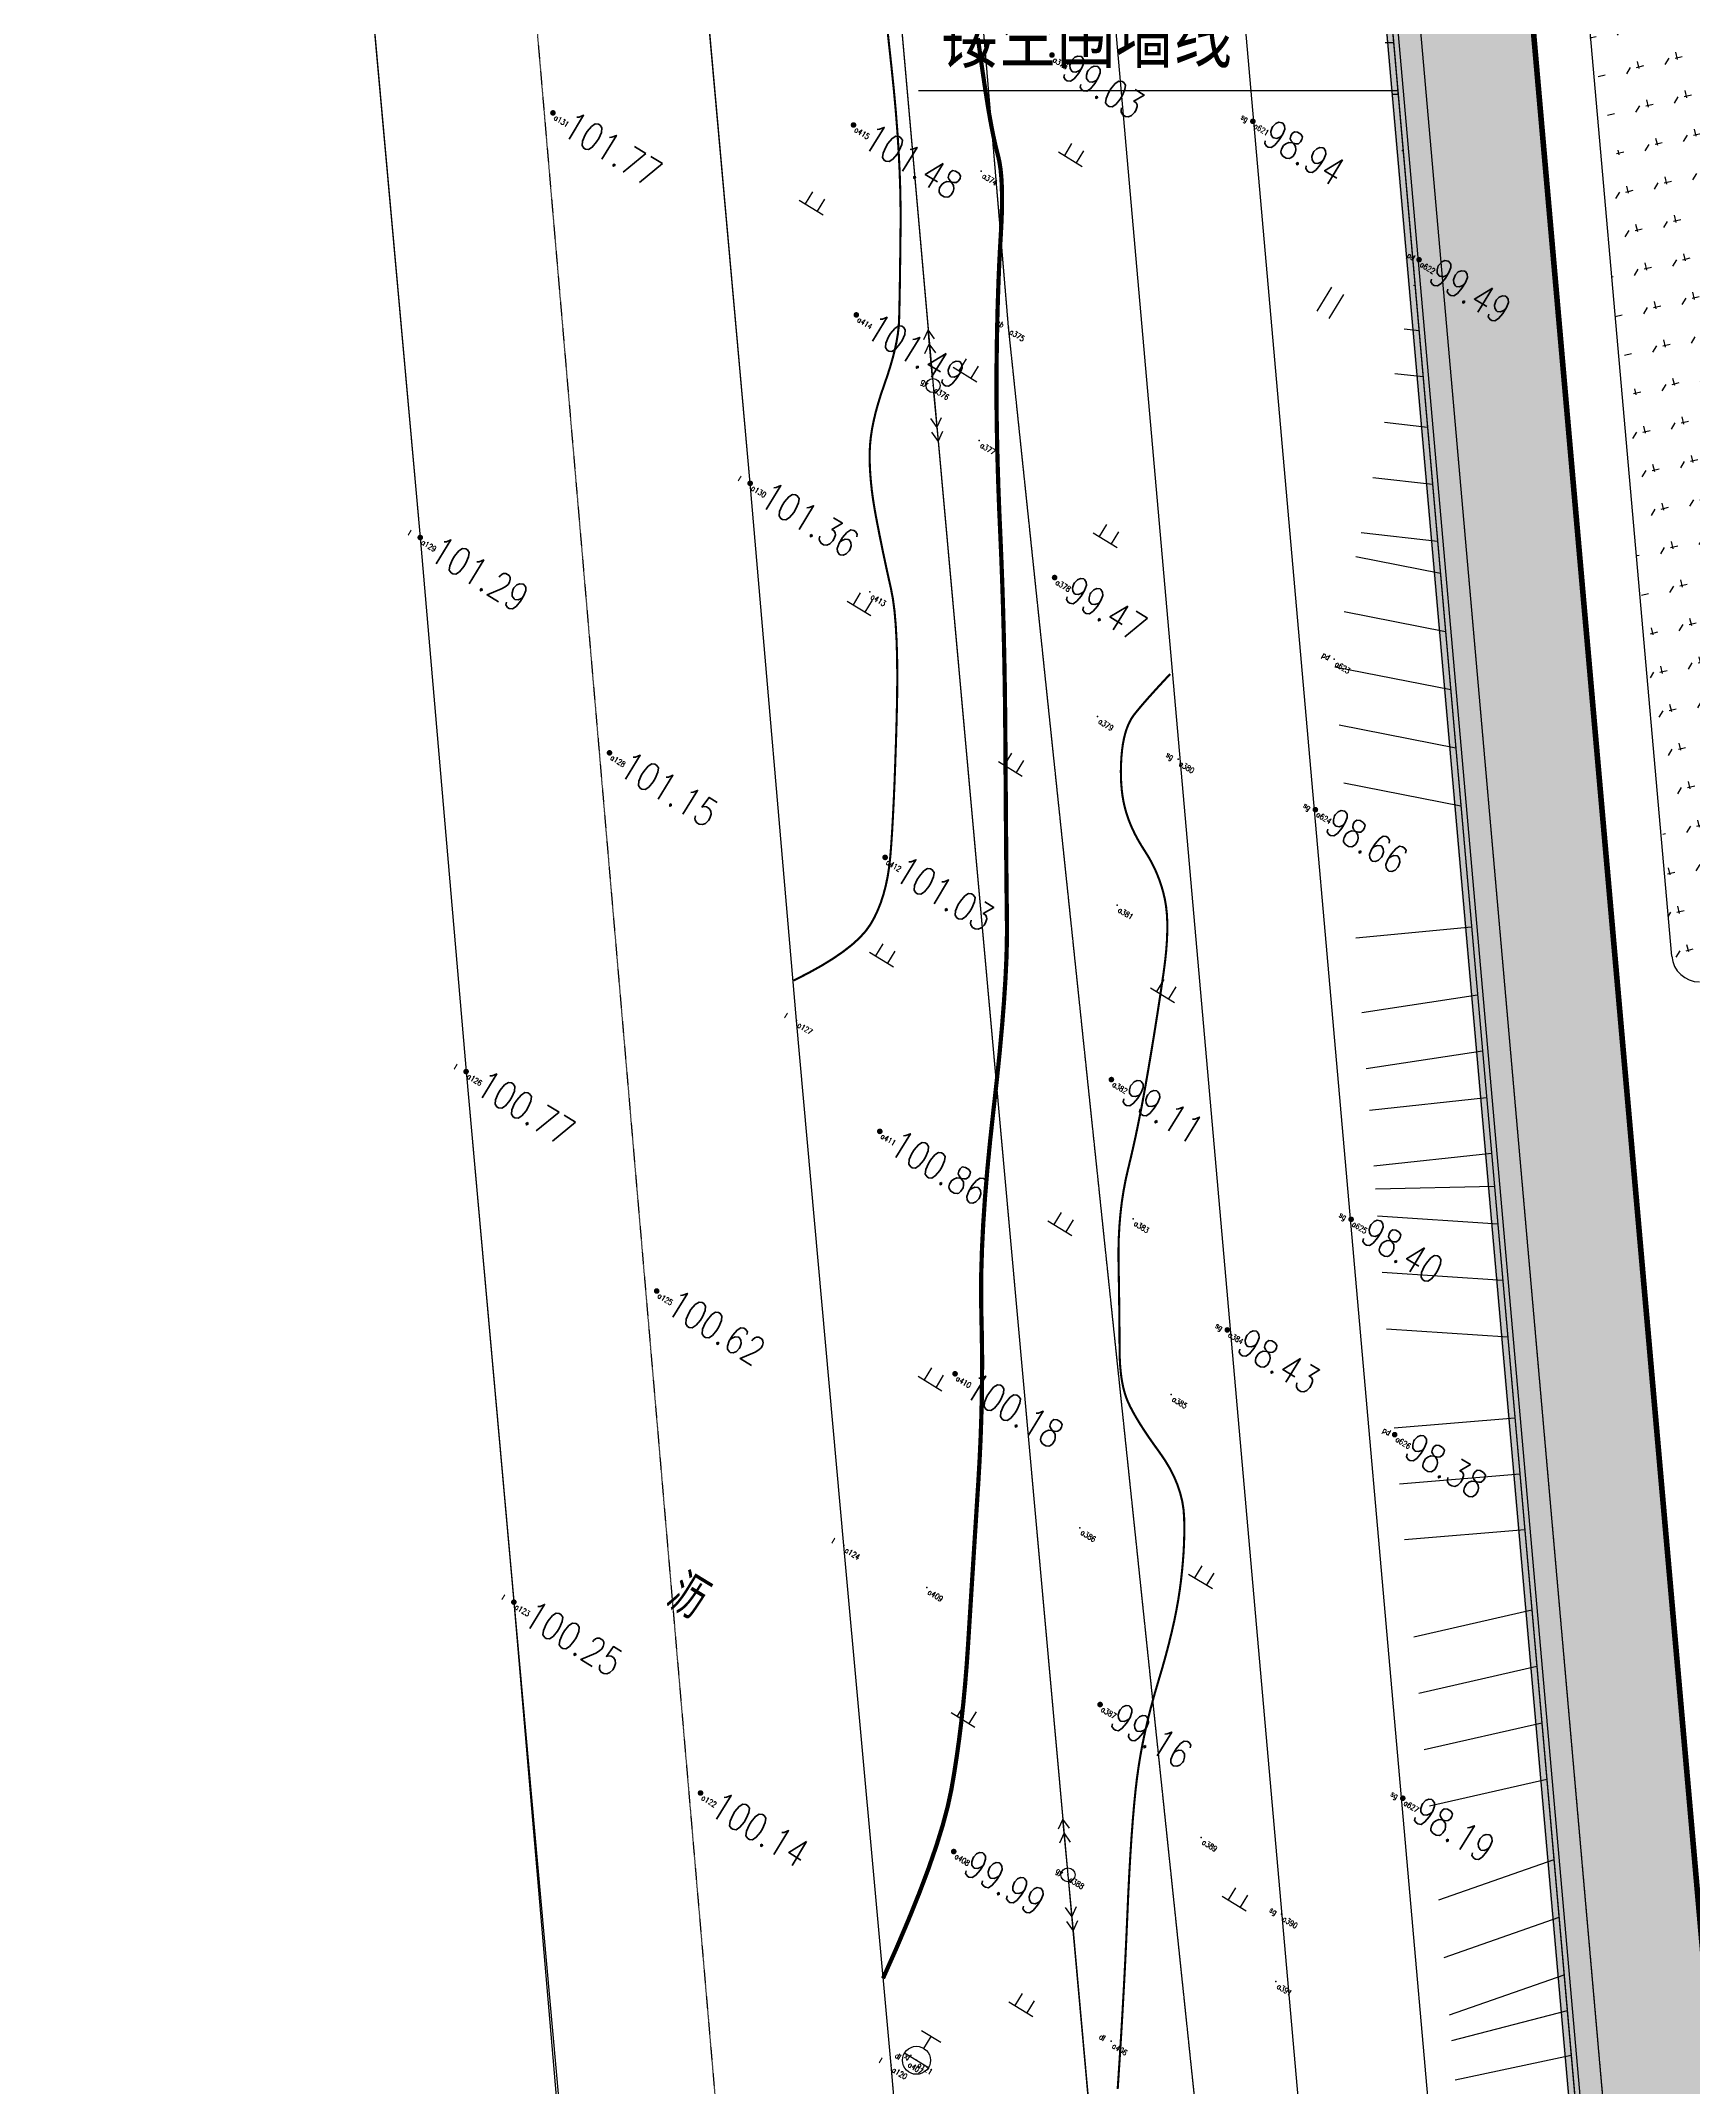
# Model space of a CAD drawing. Header units: metres. Extents: x -330863 to 383137, y -246038 to 314990.
# Drawn here: x -152681 to -93776, y -100416 to -27439 of the extents above; entities that cross this region are included whole.
import ezdxf
from ezdxf.enums import TextEntityAlignment as Align

# ---------------------------------------------------------------- set-up
doc = ezdxf.new("R2010")
doc.units = ezdxf.units.M
for name, pattern in [('CENTER', [5.08, 3.175, -0.635, 0.635, -0.635]), ('DASH', [0.35, 0.25, -0.1]), ('HIDDEN', [0.375, 0.25, -0.125]), ('X1', [5, 4, -1]), ('X2', [10, 8, -2])]:
    doc.linetypes.add(name, pattern=pattern)
for name, color, linetype in [('-GRASS', 114, 'Continuous'), ('-总图道路', 7, 'Continuous'), ('A-fence', 6, 'Continuous'), ('A-landscape', 41, 'Continuous'), ('MAP', 251, 'Continuous'), ('S市政接口', 7, 'Continuous'), ('农转用2000坐标', 6, 'Continuous')]:
    doc.layers.add(name, color=color, linetype=linetype)
doc.layers.add('X消防车道', color=6, linetype='HIDDEN', lineweight=18)
doc.styles.add('hz', font='simplex', dxfattribs={"width": 0.7, "bigfont": 'hztxt'})
doc.styles.add('等线体', font='simplex.shx', dxfattribs={"width": 0.6, "bigfont": 'hztxt.shx'})
doc.linetypes.add('FENCELINE2', pattern='A,0.25,-0.1,[132,ltypeshp.shx,S=0.1,R=0,X=-0.1,Y=0],-0.1,1', length=1.45)
pattern_1 = [(58.51216202, (-1970228605.7, -2547630934.4), (-329.70504027, 1372.03724668), [264.58066, -1731.01015]), (13.51216202, (-1970228605.7, -2547630934.4), (-329.705265, 1372.03818184), [264.58066, -1146.51615]), (103.51216202, (-1970228605.7, -2547630934.4), (-1372.03818184, -329.705265), [264.58066, -1146.51615])]

# ---------------------------------------------------------------- blocks, each defined once
blk = doc.blocks.new('gc013a')
at = {"linetype": 'Continuous'}
blk.add_line((0.5, 0), (4, 0), dxfattribs=at)
at = {"linetype": 'Continuous', "flags": 128}
for points in [[(2.31, -0.4), (3, 0), (2.31, 0.4)], [(3.31, -0.4), (4, 0), (3.31, 0.4)]]:
    blk.add_lwpolyline(points, dxfattribs=at)
blk = doc.blocks.new('gc170')
at = {"linetype": 'Continuous'}
blk.add_circle((0, 0), 0.5, dxfattribs=at)
blk = doc.blocks.new('gc133')
for p, q in [((-0.8, 2), (0.8, 2)), ((0, 1), (0, 2)), ((-1, 0), (1, 0))]:
    blk.add_line(p, q)
blk.add_circle((0, 0), 1)
blk = doc.blocks.new('gc119')
for p, q in [((-1, 0), (1, 0)), ((-0.5, 1), (-0.5, 0)), ((0.5, 1), (0.5, 0))]:
    blk.add_line(p, q)
blk = doc.blocks.new('GC200')
at = {"linetype": 'Continuous', "const_width": 0.2, "flags": 128}
blk.add_lwpolyline([(-0.1, 0, 1), (0.1, 0, 1)], format="xyb", close=True, dxfattribs=at)
blk = doc.blocks.new('gc121')
for p, q in [((-0.5, -1), (-0.5, 1)), ((0.5, -1), (0.5, 1))]:
    blk.add_line(p, q)

msp = doc.modelspace()

# ---------------------------------------------------------------- hatches: boundary and pattern name
at = {"layer": '-GRASS'}
h = msp.add_hatch(dxfattribs=at)
h.set_pattern_fill('GRASS', color=256, scale=500, angle=-31.48784)
h.set_pattern_definition(pattern_1)
h.paths.add_polyline_path([(-110827, 56236), (-111850, 56464), (-93881, -147449), (-92857, -147676)])
h = msp.add_hatch(dxfattribs=at)
h.set_pattern_fill('GRASS', color=256, scale=500, angle=-31.48784)
h.set_pattern_definition(pattern_1)
h.paths.add_polyline_path([(-88500, -9749), (-97881, -9749, 0.440198), (-98877, -10837), (-94537, -60087, 0.388693), (-93541, -60999), (-88500, -60999)])
at = {"layer": 'A-landscape', "linetype": 'Continuous'}
h = msp.add_hatch(dxfattribs=at)
h.set_pattern_fill('毛石砌体', color=256, scale=300, angle=-31.48776, style=0)
h.set_pattern_definition([(328.51223736, (-1970227838.2, -2547631404.5), (6187.806834, 1486.9588376), [1350, -3150]), (328.51223736, (-1970225300.8, -2547632431), (6187.806834, 1486.9588376), [1125, -3375]), (328.51223736, (-1970225375, -2547632121.6), (6187.806834, 1486.9588376), [900, -3600]), (328.51223736, (-1970225938.7, -2547630457), (6187.806834, 1486.9588376), [675, -675, 900, -2250]), (328.51223736, (-1970225821, -2547630265.2), (6187.806834, 1486.9588376), [900, -225, 1125, -2250]), (328.51223736, (-1970227078, -2547628440), (6187.806834, 1486.9588376), [1125, -3375]), (328.51223736, (-1970223315, -2547630481), (6187.806834, 1486.9588376), [1125, -3375]), (58.51223736, (-1970228135.6, -2547630167), (-1486.9588376, 6187.806834), [675, -3825]), (58.51223736, (-1970225797, -2547627641.4), (-1486.9588376, 6187.806834), [450, -4050]), (58.51223736, (-1970227838.2, -2547631404.5), (-1486.9588376, 6187.806834), [675, -3825]), (58.51223736, (-1970225339, -2547628186), (-1486.9588376, 6187.806834), [225, -4275]), (58.51223736, (-1970226087.4, -2547629838.3), (-1486.9588376, 6187.806834), [675, -3825]), (58.51223736, (-1970226526.3, -2547631416.5), (-1486.9588376, 6187.806834), [1125, -3375]), (58.51223736, (-1970224497.3, -2547628965.3), (-1486.9588376, 6187.806834), [675, -3825]), (58.51223736, (-1970225053.7, -2547630735.3), (-1486.9588376, 6187.806834), [900, -3600]), (58.51223736, (-1970224862, -2547630853), (-1486.9588376, 6187.806834), [900, -3600]), (58.51223736, (-1970225536, -2547632814.7), (-1486.9588376, 6187.806834), [450, -4050]), (58.51223736, (-1970224607.6, -2547632591.7), (-1486.9588376, 6187.806834), [1125, -3375]), (13.51223736, (-1970227987, -2547630785.7), (2350.4239943, 3837.3828294), [1909.188, -4454.7729]), (13.51223736, (-1970227485.7, -2547630829), (2350.4239943, 3837.3828294), [954.594, -5409.3669]), (13.51223736, (-1970224466, -2547629776), (2350.4239943, 3837.3828294), [1272.79215, -5091.1686]), (13.51223736, (-1970224348.6, -2547629584), (2350.4239943, 3837.3828294), [954.594, -5409.3669]), (103.51223736, (-1970225926.7, -2547629145.2), (-3837.3828294, 2350.4239943), [318.1995, -6045.7614]), (103.51223736, (-1970227987, -2547630785.7), (-3837.3828294, 2350.4239943), [636.3945, -5727.5664]), (103.51223736, (-1970226130.6, -2547630339.6), (-3837.3828294, 2350.4239943), [636.3945, -5727.5664]), (103.51223736, (-1970224583.6, -2547629968), (-3837.3828294, 2350.4239943), [636.3945, -5727.5664]), (103.51223736, (-1970222962.3, -2547629905.5), (-3837.3828294, 2350.4239943), [954.594, -5409.3669]), (103.51223736, (-1970223080, -2547630097.4), (-3837.3828294, 2350.4239943), [636.3945, -5727.5664]), (103.51223736, (-1970223036.7, -2547629596), (-3837.3828294, 2350.4239943), [636.3945, -5727.5664]), (103.51223736, (-1970226303.3, -2547632344.6), (-3837.3828294, 2350.4239943), [954.594, -5409.3669]), (355.07728856, (-1970223741.8, -2547630747.3), (3837.3828182, -2350.4239853), [503.1, -9559.2057]), (355.07728856, (-1970225288.8, -2547631119), (3837.3828182, -2350.4239853), [503.1, -9559.2057]), (355.07728856, (-1970225926.7, -2547629145.2), (3837.3828182, -2350.4239853), [1006.2, -9056.1057]), (355.07728856, (-1970225147.2, -2547628303.4), (3837.3828182, -2350.4239853), [1006.2, -9056.1057]), (355.07728856, (-1970225734.8, -2547629262.7), (3837.3828182, -2350.4239853), [1006.2, -9056.1057]), (355.07728856, (-1970222962.3, -2547629905.5), (3837.3828182, -2350.4239853), [1006.2, -9056.1057]), (355.07728856, (-1970227783, -2547629591.3), (3837.3828182, -2350.4239853), [1509.345, -8552.9607]), (355.07728856, (-1970227665.5, -2547629399.4), (3837.3828182, -2350.4239853), [1509.345, -8552.9607]), (355.07728856, (-1970226725.4, -2547627864.5), (3837.3828182, -2350.4239853), [1509.345, -8552.9607]), (31.94718618, (-1970224924.2, -2547629231.6), (2351.3384158, 3837.9530549), [503.1, -9559.2]), (31.94718618, (-1970223314.9, -2547630481.1), (2351.3384158, 3837.9530549), [503.1, -6036.6, 1006.2, -2515.5]), (31.94718618, (-1970223933.7, -2547630629.8), (2350.4239823, 3837.3828247), [1006.2, -9056.1057]), (31.94718618, (-1970226001, -2547628835.8), (2350.4239823, 3837.3828247), [1006.2, -9056.1057]), (31.94718618, (-1970226193, -2547628718.3), (2350.4239823, 3837.3828247), [1006.2, -9056.1057]), (31.94718618, (-1970224614.8, -2547629157.2), (2350.4239823, 3837.3828247), [1509.345, -8552.9607]), (85.07728856, (-1970226161.8, -2547629529), (2350.4239853, 3837.3828182), [503.1, -9559.2057]), (85.07728856, (-1970223902.5, -2547631440.5), (2350.4239853, 3837.3828182), [503.1, -9559.2057]), (85.07728856, (-1970225375.1, -2547632121.6), (2350.4239853, 3837.3828182), [1006.2, -9056.1057]), (85.07728856, (-1970225449.4, -2547631812.2), (2350.4239853, 3837.3828182), [1006.2, -9056.1057]), (85.07728856, (-1970223420.4, -2547629361), (2350.4239853, 3837.3828182), [1006.2, -9056.1057]), (85.07728856, (-1970227665.5, -2547629399.4), (2350.4239853, 3837.3828182), [1006.2, -9056.1057]), (85.07728856, (-1970226687, -2547632109.6), (2350.4239853, 3837.3828182), [1509.345, -8552.9607]), (121.94718618, (-1970223933.7, -2547630629.8), (-3837.3828247, 2350.4239823), [1006.2, -9056.1057]), (121.94718618, (-1970223859.3, -2547630939.2), (-3837.3828247, 2350.4239823), [1006.2, -9056.1057]), (121.94718618, (-1970227912.6, -2547631095), (-3837.3828247, 2350.4239823), [503.1, -9559.2057]), (121.94718618, (-1970225821.2, -2547630265.2), (-3837.3828247, 2350.4239823), [503.1, -9559.2057]), (121.94718618, (-1970224348.6, -2547629584.1), (-3837.3828247, 2350.4239823), [503.1, -9559.2057])])
h.paths.add_polyline_path([(-107362, 7805), (-107754, 7704), (-93150, -158029), (-92783, -157629)])
at = {"layer": 'X消防车道'}
h = msp.add_hatch(dxfattribs=at)
h.set_pattern_fill('DOTS', color=8, scale=1000, angle=-31.48784)
h.set_pattern_definition([(328.51216202, (-1970228605.7, -2547630934.4), (1506.0502845, 939.1527315), [0, -1587.5])])
h.paths.add_polyline_path([(-93210, -143670, 0.388696), (-80261, -155529), (-29868, -155529, 0.072993), (-27282, -155149), (-24813, -154408, -0.072993), (-22226, -154029), (83400, -154029, -0.414215), (92400, -163029), (92400, -173022), (96400, -173176), (96400, -163029, 0.41422), (83400, -150029), (-22813, -150029, 0.072993), (-25400, -150408), (-27869, -151149, -0.072993), (-30455, -151529), (-80261, -151529, -0.388698), (-89226, -143319), (-114667, 145381, -0.440198), (-105702, 155171), (86000, 155171, -0.414211), (95000, 146171, -0.141448), (97000, 153099, 0.25767), (86000, 159171), (-105702, 159171, 0.440196), (-118651, 145030)])

# ---------------------------------------------------------------- linework, layer by layer
at = {"layer": '-总图道路', "linetype": 'CENTER', "ltscale": 0.0001}
msp.add_line((-152681, 178375, 10100), (-120771, -192240, 10100), dxfattribs=at)
at = {"layer": '-总图道路'}
for p, q in [((-92049, -156849, 10100), (-118710, 145698, 10100)), ((-94537, -60087, 10100), (-98877, -10837, 10100))]:
    msp.add_line(p, q, dxfattribs=at)
at = {"layer": '-总图道路', "linetype": 'Continuous'}
for p, q in [((-127394, -43217, 10100), (-129511, -19555, 10100)), ((-141260, -21877, 10100), (-139157, -45149, 10100)), ((-125741, -62370, 10100), (-127394, -43217, 10100)), ((-139157, -45149, 10100), (-137522, -64197, 10100)), ((-124053, -81099, 10100), (-125741, -62370, 10100)), ((-137522, -64197, 10100), (-125924, -193023, 10100)), ((-122370, -99633, 10100), (-124053, -81099, 10100)), ((-120782, -118112, 10100), (-122370, -99633, 10100))]:
    msp.add_line(p, q, dxfattribs=at)
at = {"layer": '-总图道路'}
for points, elevation in [([(-129814, 148371), (-102154, -165637)], 10100), ([(-125222, 148767), (-97502, -165927)], 112109)]:
    msp.add_lwpolyline(points, dxfattribs=dict(at, elevation=elevation))
msp.add_arc((-93541, -59999, 10100), 1000, 185.03605, 270, dxfattribs=at)
at = {"layer": 'A-fence', "linetype": 'FENCELINE2', "ltscale": 0.0025}
msp.add_line((-119976, 148671, 10100), (-92966, -157829, 10100), dxfattribs=at)
at = {"layer": 'A-landscape', "linetype": 'Continuous', "elevation": 10100}
for points in [[(-93150, -158029), (-120177, 148671)], [(-92783, -157629), (-119775, 148671)]]:
    msp.add_lwpolyline(points, dxfattribs=at)
at = {"layer": 'MAP', "linetype": 'Continuous', "flags": 128}
for points, elevation in [([(-144670, 223432), (-141455, 189104), (-136328, 130518), (-131068, 73267), (-125848, 16624), (-120874, -39732), (-116062, -92847), (-111078, -148261)], 10100), ([(-102083, -165585), (-102602, -165426), (-104230, -164584), (-107661, -162467), (-110867, -160039), (-114187, -156436), (-116684, -152977), (-117893, -150157), (-118215, -149403), (-119056, -138107), (-119529, -132442), (-120782, -118112), (-122370, -99633), (-124053, -81099), (-125741, -62370), (-127394, -43217), (-129511, -19555)], 109967), ([(-141260, -21877), (-139157, -45149), (-137522, -64197), (-135819, -83119), (-134199, -102002), (-132590, -119635), (-130994, -138267), (-130012, -148817), (-130129, -150136), (-130656, -152154), (-132016, -154916), (-133844, -157767), (-136430, -160086), (-139457, -162043), (-143501, -163849), (-145319, -163963)], 114893)]:
    msp.add_lwpolyline(points, dxfattribs=dict(at, elevation=elevation))
at = {"layer": 'MAP', "linetype": 'Continuous', "elevation": 10100, "flags": 128}
msp.add_lwpolyline([(90000, 198989), (-123978, 194084), (-92776, -159993), (90000, -167056)], close=True, dxfattribs=at)
at = {"layer": 'MAP', "linetype": 'X1', "elevation": 10100, "flags": 128}
msp.add_lwpolyline([(-106124, -152388), (-118182, -37646), (-130410, 108087), (-131733, 122020), (-135484, 151514)], dxfattribs=at)
at = {"layer": 'MAP', "linetype": 'Continuous', "elevation": 10100}
for points in [[(-125672, 14632), (-121049, -37740)], [(-104451, -27502), (-104757, -27505)], [(-104288, -29353), (-104468, -29351)], [(-104112, -31354), (-104154, -31353)], [(-103687, -36170), (-103741, -36164)], [(-103546, -37777), (-104072, -37723)], [(-103402, -39414), (-104410, -39312)], [(-103242, -41226), (-104780, -41052)], [(-120693, -41724), (-116242, -90855)], [(-103063, -43259), (-105197, -43018)], [(-102883, -45292), (-105615, -44983)], [(-102783, -46435), (-105797, -45842)], [(-102600, -48510), (-106213, -47798)], [(-102417, -50584), (-106552, -49770)], [(-102234, -52658), (-106390, -51840)], [(-102052, -54733), (-106229, -53910)], [(-101671, -59046), (-105797, -59434)], [(-101457, -61475), (-105589, -62101)], [(-101282, -63471), (-105433, -64100)], [(-101135, -65128), (-105317, -65581)], [(-100960, -67121), (-105161, -67576)], [(-100856, -68302), (-105098, -68389)], [(-100738, -69635), (-105022, -69351)], [(-100561, -71651), (-104865, -71366)], [(-100383, -73667), (-104708, -73381)], [(-100128, -76561), (-104432, -76915)], [(-99952, -78554), (-104248, -78907)], [(-99777, -80546), (-104062, -80898)], [(-99525, -83410), (-103736, -84372)], [(-99347, -85421), (-103548, -86381)], [(-99170, -87432), (-103360, -88389)], [(-98993, -89443), (-103171, -90398)], [(-98740, -92310), (-102857, -93753)], [(-115882, -94839), (-111257, -146269)], [(-98559, -94366), (-102664, -95804)], [(-98378, -96422), (-102472, -97856)], [(-98265, -97697), (-102387, -98762)], [(-98125, -99292), (-102256, -100165)]]:
    msp.add_lwpolyline(points, dxfattribs=at)
at = {"layer": 'MAP', "linetype": 'Continuous', "flags": 128}
for points, const_width in [([(-125843, -60950), (-125328, -60687), (-124862, -60429), (-124446, -60173), (-124079, -59921), (-123761, -59673), (-123493, -59428), (-123274, -59186), (-123104, -58948), (-122966, -58703), (-122843, -58441), (-122733, -58163), (-122638, -57867), (-122556, -57555), (-122489, -57227), (-122436, -56881), (-122396, -56519), (-122365, -56118), (-122334, -55659), (-122305, -55141), (-122276, -54563), (-122248, -53927), (-122222, -53231), (-122196, -52477), (-122172, -51663), (-122154, -50852), (-122148, -50106), (-122155, -49424), (-122174, -48807), (-122205, -48254), (-122248, -47765), (-122304, -47342), (-122372, -46982), (-122445, -46656), (-122517, -46330), (-122586, -46006), (-122655, -45682), (-122721, -45359), (-122786, -45038), (-122849, -44717), (-122910, -44397), (-122966, -44082), (-123015, -43775), (-123055, -43477), (-123086, -43186), (-123110, -42904), (-123126, -42631), (-123133, -42365), (-123133, -42108), (-123120, -41849), (-123093, -41579), (-123051, -41296), (-122993, -41001), (-122921, -40694), (-122833, -40375), (-122731, -40044), (-122613, -39701), (-122496, -39360), (-122393, -39036), (-122305, -38727), (-122231, -38434), (-122173, -38157), (-122129, -37897), (-122100, -37652), (-122085, -37423), (-122078, -37178), (-122071, -36881), (-122064, -36535), (-122057, -36138), (-122051, -35690), (-122044, -35192), (-122038, -34644), (-122031, -34045), (-122031, -33410), (-122042, -32754), (-122065, -32077), (-122100, -31378), (-122146, -30659), (-122204, -29917), (-122274, -29155), (-122355, -28371), (-122441, -27581), (-122526, -26798)], 75), ([(-122657, -96538), (-122176, -95456), (-121745, -94441), (-121364, -93496), (-121034, -92618), (-120754, -91808), (-120525, -91067), (-120346, -90394), (-120217, -89789), (-120118, -89209), (-120026, -88612), (-119941, -87997), (-119863, -87365), (-119793, -86716), (-119730, -86049), (-119674, -85365), (-119626, -84663), (-119581, -83950), (-119536, -83231), (-119491, -82508), (-119445, -81778), (-119399, -81044), (-119352, -80303), (-119305, -79558), (-119257, -78807), (-119214, -78056), (-119179, -77308), (-119153, -76564), (-119135, -75824), (-119126, -75088), (-119125, -74355), (-119133, -73627), (-119150, -72902), (-119161, -72155), (-119154, -71361), (-119128, -70519), (-119084, -69629), (-119021, -68691), (-118939, -67705), (-118839, -66671), (-118721, -65590), (-118601, -64519), (-118498, -63514), (-118413, -62577), (-118344, -61707), (-118292, -60904), (-118257, -60168), (-118239, -59499), (-118238, -58898), (-118245, -58301), (-118253, -57647), (-118260, -56937), (-118267, -56169), (-118274, -55343), (-118280, -54461), (-118287, -53522), (-118293, -52525), (-118302, -51511), (-118314, -50518), (-118331, -49547), (-118352, -48598), (-118377, -47670), (-118406, -46764), (-118439, -45880), (-118476, -45018), (-118513, -44178), (-118544, -43364), (-118569, -42574), (-118588, -41809), (-118602, -41068), (-118610, -40352), (-118612, -39661), (-118608, -38995), (-118600, -38350), (-118589, -37724), (-118575, -37117), (-118557, -36529), (-118537, -35959), (-118514, -35408), (-118487, -34876), (-118458, -34363), (-118432, -33878), (-118417, -33430), (-118413, -33020), (-118420, -32648), (-118438, -32313), (-118466, -32016), (-118506, -31756), (-118556, -31534), (-118611, -31320), (-118667, -31084), (-118723, -30827), (-118779, -30549), (-118835, -30249), (-118891, -29928), (-118947, -29585), (-119004, -29221), (-119060, -28846), (-119115, -28471), (-119169, -28095), (-119221, -27719), (-119273, -27343)], 150), ([(-114290, -100485), (-114228, -99541), (-114170, -98618), (-114117, -97716), (-114068, -96835), (-114023, -95974), (-113983, -95135), (-113947, -94316), (-113913, -93533), (-113876, -92799), (-113837, -92114), (-113795, -91478), (-113751, -90891), (-113705, -90354), (-113657, -89866), (-113606, -89427), (-113548, -89010), (-113480, -88587), (-113400, -88157), (-113309, -87722), (-113207, -87280), (-113094, -86833), (-112970, -86380), (-112834, -85920), (-112699, -85465), (-112576, -85024), (-112464, -84598), (-112363, -84186), (-112274, -83789), (-112197, -83407), (-112131, -83039), (-112077, -82686), (-112032, -82343), (-111995, -82006), (-111965, -81675), (-111941, -81351), (-111925, -81033), (-111916, -80721), (-111915, -80415), (-111920, -80116), (-111942, -79820), (-111988, -79525), (-112060, -79232), (-112157, -78939), (-112280, -78648), (-112427, -78357), (-112599, -78068), (-112797, -77780), (-112999, -77500), (-113183, -77236), (-113351, -76986), (-113501, -76752), (-113634, -76532), (-113750, -76328), (-113848, -76139), (-113930, -75966), (-113998, -75791), (-114057, -75599), (-114107, -75391), (-114149, -75165), (-114181, -74923), (-114204, -74663), (-114218, -74387), (-114223, -74094), (-114224, -73782), (-114226, -73450), (-114229, -73098), (-114233, -72726), (-114238, -72334), (-114244, -71922), (-114251, -71490), (-114259, -71038), (-114262, -70581), (-114251, -70134), (-114228, -69699), (-114192, -69274), (-114144, -68860), (-114082, -68456), (-114008, -68064), (-113922, -67682), (-113829, -67299), (-113738, -66903), (-113648, -66494), (-113560, -66072), (-113473, -65637), (-113388, -65189), (-113304, -64728), (-113221, -64254), (-113140, -63778), (-113062, -63309), (-112987, -62849), (-112915, -62396), (-112845, -61950), (-112778, -61513), (-112714, -61083), (-112652, -60662), (-112599, -60255), (-112559, -59872), (-112533, -59511), (-112521, -59173), (-112522, -58859), (-112537, -58567), (-112566, -58299), (-112608, -58053), (-112662, -57821), (-112726, -57594), (-112801, -57371), (-112886, -57153), (-112980, -56939), (-113085, -56730), (-113201, -56525), (-113326, -56326), (-113451, -56128), (-113566, -55932), (-113671, -55736), (-113765, -55541), (-113849, -55347), (-113922, -55154), (-113985, -54961), (-114038, -54769), (-114082, -54574), (-114117, -54370), (-114144, -54158), (-114163, -53939), (-114174, -53711), (-114177, -53475), (-114171, -53231), (-114157, -52980), (-114134, -52732), (-114102, -52501), (-114060, -52287), (-114007, -52089), (-113946, -51908), (-113874, -51744), (-113793, -51596), (-113702, -51465), (-113597, -51335), (-113477, -51190), (-113341, -51031), (-113189, -50858), (-113020, -50670), (-112835, -50467), (-112635, -50250), (-112418, -50018)], 75)]:
    msp.add_lwpolyline(points, dxfattribs=dict(at, const_width=const_width))
at = {"layer": 'MAP', "linetype": 'Continuous'}
for p in [(-116633, -27942, 109126), (-134425, -30006, 111873), (-123709, -30437, 111577), (-109471, -30306, 109036), (-119153, -32084, 110204), (-103545, -35241, 109592), (-123609, -37210, 111590), (-118182, -37646, 110019), (-120874, -39732, 111172), (-119223, -41692, 110264), (-127394, -43217, 111464), (-139157, -45149, 111386), (-116539, -46578, 109568), (-123127, -47092, 111306), (-106573, -49494, 108779), (-115012, -51534, 109220), (-132410, -52829, 111248), (-112135, -53051, 108779), (-107242, -54857, 108760), (-122581, -56559, 111132), (-114313, -58266, 109246), (-125741, -62370, 110909), (-137522, -64197, 110869), (-114515, -64483, 109205), (-122771, -66330, 110961), (-113741, -69446, 109015), (-105966, -69467, 108496), (-130726, -72024, 110718), (-110382, -73413, 108526), (-120088, -74975, 110281), (-112382, -75710, 108836), (-104414, -77146, 108483), (-115641, -80465, 109490), (-124053, -81099, 110439), (-135819, -83119, 110348), (-121094, -82593, 110412), (-114917, -86772, 109259), (-129164, -89927, 110240), (-104125, -90114, 108292), (-111314, -91511, 108467), (-120135, -92015, 110087), (-116062, -92847, 109842), (-108448, -94250, 108287), (-108646, -96652, 108058), (-114521, -98779, 109171), (-122370, -99633, 109935), (-121803, -99449, 110017), (-121464, -99461, 110006)]:
    msp.add_point(p, dxfattribs=at)
at = {"layer": 'S市政接口'}
msp.add_line((-121394, -29211, 10100), (-104301, -29211, 10100), dxfattribs=at)
at = {"layer": 'X消防车道', "color": 8, "ltscale": 0.01}
for p, q in [((-93210, -143670, 10100), (-118822, 146961, 10100)), ((-89226, -143319, 10100), (-114667, 145381, 10100))]:
    msp.add_line(p, q, dxfattribs=at)
at = {"layer": '农转用2000坐标', "color": 1, "linetype": 'DASH', "ltscale": 0.01, "const_width": 500, "elevation": 10100}
msp.add_lwpolyline([(90000, 198989), (-123978, 194084), (-92776, -159993), (90000, -167056)], close=True, dxfattribs=at)
at = {"layer": '农转用2000坐标', "color": 5, "linetype": 'X2', "ltscale": 0.001, "const_width": 200, "elevation": 10100}
msp.add_lwpolyline([(85000, 193873), (-118529, 189207), (-88182, -155167), (85000, -161859)], close=True, dxfattribs=at)

# ---------------------------------------------------------------- block references
at = {"layer": 'MAP', "linetype": 'Continuous'}
ref = msp.add_blockref('GC200', (-116633, -27942, 109126), dxfattribs=dict(at, xscale=500, yscale=500, zscale=500, rotation=328.5121620192327))
ref.add_attrib('height', '99.03', dxfattribs={"layer": 'GCD', "linetype": 'Continuous', "height": 1000, "rotation": 328.51216, "style": '等线体', "width": 0.8}).set_placement((-116121, -28256, 109126), align=Align.MIDDLE_LEFT)
ref = msp.add_blockref('GC200', (-134425, -30006, 111873), dxfattribs=dict(at, xscale=500, yscale=500, zscale=500, rotation=328.5121620192327))
ref.add_attrib('height', '101.77', dxfattribs={"layer": 'GCD', "linetype": 'Continuous', "height": 1000, "rotation": 328.51216, "style": '等线体', "width": 0.8}).set_placement((-133913, -30320, 111873), align=Align.MIDDLE_LEFT)
ref = msp.add_blockref('GC200', (-123709, -30437, 111577), dxfattribs=dict(at, xscale=500, yscale=500, zscale=500, rotation=328.5121620192327))
ref.add_attrib('height', '101.48', dxfattribs={"layer": 'GCD', "linetype": 'Continuous', "height": 1000, "rotation": 328.51216, "style": '等线体', "width": 0.8}).set_placement((-123197, -30750, 111577), align=Align.MIDDLE_LEFT)
ref = msp.add_blockref('GC200', (-109471, -30306, 109036), dxfattribs=dict(at, xscale=500, yscale=500, zscale=500, rotation=328.5121620192327))
ref.add_attrib('height', '98.94', dxfattribs={"layer": 'GCD', "linetype": 'Continuous', "height": 1000, "rotation": 328.51216, "style": '等线体', "width": 0.8}).set_placement((-108959, -30620, 109036), align=Align.MIDDLE_LEFT)
at = {"layer": 'MAP', "linetype": 'Continuous', "zscale": 1000}
for name, p, xscale, yscale, rotation in [('gc119', (-115979, -31653, 10100), 500, 500, 328.5121620192327), ('gc119', (-125218, -33375, 10100), 500, 500, 328.5121620192327), ('gc121', (-106703, -36778, 10100), 500, 500, 328.5121620192327), ('gc013a', (-120874, -39732, 10100), 499.999999999999, 499.999999999999, 95.04421223971276), ('gc119', (-119735, -39337, 10100), 500, 500, 328.5121620192327), ('gc170', (-120874, -39732, 10100), 500, 500, 328.5121620192327), ('gc013a', (-120874, -39732, 10100), 499.9999999999992, 499.9999999999992, 275.1766484995313), ('gc119', (-114738, -45246, 10100), 500, 500, 328.5121620192327), ('gc119', (-123514, -47676, 10100), 500, 500, 328.5121620192327), ('gc119', (-118119, -53400, 10100), 500, 500, 328.5121620192327), ('gc119', (-122707, -60200, 10100), 500, 500, 328.5121620192327), ('gc119', (-112692, -61474, 10100), 500, 500, 328.5121620192327), ('gc119', (-116357, -69782, 10100), 500, 500, 328.5121620192327), ('gc119', (-120981, -75324, 10100), 500, 500, 328.5121620192327), ('gc119', (-111338, -82378, 10100), 500, 500, 328.5121620192327), ('gc119', (-119806, -87323, 10100), 500, 500, 328.5121620192327), ('gc013a', (-116062, -92847, 10100), 499.9999999999984, 499.9999999999984, 95.17664849953128), ('gc170', (-116062, -92847, 10100), 500, 500, 328.5121620192327), ('gc013a', (-116062, -92847, 10100), 500.0000000000018, 500.0000000000018, 275.1386160871465), ('gc119', (-110136, -93868, 10100), 500, 500, 328.5121620192327), ('gc119', (-117742, -97634, 10100), 500, 500, 328.5121620192327), ('gc133', (-121464, -99461, 110006), 500, 500, 328.5121620192327)]:
    msp.add_blockref(name, p, dxfattribs=dict(at, xscale=xscale, yscale=yscale, rotation=rotation))
at = {"layer": 'MAP', "linetype": 'Continuous'}
ref = msp.add_blockref('GC200', (-103545, -35241, 109592), dxfattribs=dict(at, xscale=500, yscale=500, zscale=500, rotation=328.5121620192327))
ref.add_attrib('height', '99.49', dxfattribs={"layer": 'GCD', "linetype": 'Continuous', "height": 1000, "rotation": 328.51216, "style": '等线体', "width": 0.8}).set_placement((-103033, -35554, 109592), align=Align.MIDDLE_LEFT)
ref = msp.add_blockref('GC200', (-123609, -37210, 111590), dxfattribs=dict(at, xscale=500, yscale=500, zscale=500, rotation=328.5121620192327))
ref.add_attrib('height', '101.49', dxfattribs={"layer": 'GCD', "linetype": 'Continuous', "height": 1000, "rotation": 328.51216, "style": '等线体', "width": 0.8}).set_placement((-123097, -37524, 111590), align=Align.MIDDLE_LEFT)
ref = msp.add_blockref('GC200', (-127394, -43217, 111464), dxfattribs=dict(at, xscale=500, yscale=500, zscale=500, rotation=328.5121620192327))
ref.add_attrib('height', '101.36', dxfattribs={"layer": 'GCD', "linetype": 'Continuous', "height": 1000, "rotation": 328.51216, "style": '等线体', "width": 0.8}).set_placement((-126882, -43530, 111464), align=Align.MIDDLE_LEFT)
ref = msp.add_blockref('GC200', (-139157, -45149, 111386), dxfattribs=dict(at, xscale=500, yscale=500, zscale=500, rotation=328.5121620192327))
ref.add_attrib('height', '101.29', dxfattribs={"layer": 'GCD', "linetype": 'Continuous', "height": 1000, "rotation": 328.51216, "style": '等线体', "width": 0.8}).set_placement((-138645, -45463, 111386), align=Align.MIDDLE_LEFT)
ref = msp.add_blockref('GC200', (-116539, -46578, 109568), dxfattribs=dict(at, xscale=500, yscale=500, zscale=500, rotation=328.5121620192327))
ref.add_attrib('height', '99.47', dxfattribs={"layer": 'GCD', "linetype": 'Continuous', "height": 1000, "rotation": 328.51216, "style": '等线体', "width": 0.8}).set_placement((-116027, -46891, 109568), align=Align.MIDDLE_LEFT)
ref = msp.add_blockref('GC200', (-132410, -52829, 111248), dxfattribs=dict(at, xscale=500, yscale=500, zscale=500, rotation=328.5121620192327))
ref.add_attrib('height', '101.15', dxfattribs={"layer": 'GCD', "linetype": 'Continuous', "height": 1000, "rotation": 328.51216, "style": '等线体', "width": 0.8}).set_placement((-131898, -53143, 111248), align=Align.MIDDLE_LEFT)
ref = msp.add_blockref('GC200', (-107242, -54857, 108760), dxfattribs=dict(at, xscale=500, yscale=500, zscale=500, rotation=328.5121620192327))
ref.add_attrib('height', '98.66', dxfattribs={"layer": 'GCD', "linetype": 'Continuous', "height": 1000, "rotation": 328.51216, "style": '等线体', "width": 0.8}).set_placement((-106730, -55170, 108760), align=Align.MIDDLE_LEFT)
ref = msp.add_blockref('GC200', (-122581, -56559, 111132), dxfattribs=dict(at, xscale=500, yscale=500, zscale=500, rotation=328.5121620192327))
ref.add_attrib('height', '101.03', dxfattribs={"layer": 'GCD', "linetype": 'Continuous', "height": 1000, "rotation": 328.51216, "style": '等线体', "width": 0.8}).set_placement((-122069, -56873, 111132), align=Align.MIDDLE_LEFT)
ref = msp.add_blockref('GC200', (-137522, -64197, 110869), dxfattribs=dict(at, xscale=500, yscale=500, zscale=500, rotation=328.5121620192327))
ref.add_attrib('height', '100.77', dxfattribs={"layer": 'GCD', "linetype": 'Continuous', "height": 1000, "rotation": 328.51216, "style": '等线体', "width": 0.8}).set_placement((-137011, -64510, 110869), align=Align.MIDDLE_LEFT)
ref = msp.add_blockref('GC200', (-114515, -64483, 109205), dxfattribs=dict(at, xscale=500, yscale=500, zscale=500, rotation=328.5121620192327))
ref.add_attrib('height', '99.11', dxfattribs={"layer": 'GCD', "linetype": 'Continuous', "height": 1000, "rotation": 328.51216, "style": '等线体', "width": 0.8}).set_placement((-114003, -64797, 109205), align=Align.MIDDLE_LEFT)
ref = msp.add_blockref('GC200', (-122771, -66330, 110961), dxfattribs=dict(at, xscale=500, yscale=500, zscale=500, rotation=328.5121620192327))
ref.add_attrib('height', '100.86', dxfattribs={"layer": 'GCD', "linetype": 'Continuous', "height": 1000, "rotation": 328.51216, "style": '等线体', "width": 0.8}).set_placement((-122260, -66643, 110961), align=Align.MIDDLE_LEFT)
ref = msp.add_blockref('GC200', (-105966, -69467, 108496), dxfattribs=dict(at, xscale=500, yscale=500, zscale=500, rotation=328.5121620192327))
ref.add_attrib('height', '98.40', dxfattribs={"layer": 'GCD', "linetype": 'Continuous', "height": 1000, "rotation": 328.51216, "style": '等线体', "width": 0.8}).set_placement((-105455, -69780, 108496), align=Align.MIDDLE_LEFT)
ref = msp.add_blockref('GC200', (-130726, -72024, 110718), dxfattribs=dict(at, xscale=500, yscale=500, zscale=500, rotation=328.5121620192327))
ref.add_attrib('height', '100.62', dxfattribs={"layer": 'GCD', "linetype": 'Continuous', "height": 1000, "rotation": 328.51216, "style": '等线体', "width": 0.8}).set_placement((-130214, -72338, 110718), align=Align.MIDDLE_LEFT)
ref = msp.add_blockref('GC200', (-110382, -73413, 108526), dxfattribs=dict(at, xscale=500, yscale=500, zscale=500, rotation=328.5121620192327))
ref.add_attrib('height', '98.43', dxfattribs={"layer": 'GCD', "linetype": 'Continuous', "height": 1000, "rotation": 328.51216, "style": '等线体', "width": 0.8}).set_placement((-109870, -73726, 108526), align=Align.MIDDLE_LEFT)
ref = msp.add_blockref('GC200', (-120088, -74975, 110281), dxfattribs=dict(at, xscale=500, yscale=500, zscale=500, rotation=328.5121620192327))
ref.add_attrib('height', '100.18', dxfattribs={"layer": 'GCD', "linetype": 'Continuous', "height": 1000, "rotation": 328.51216, "style": '等线体', "width": 0.8}).set_placement((-119576, -75289, 110281), align=Align.MIDDLE_LEFT)
ref = msp.add_blockref('GC200', (-104414, -77146, 108483), dxfattribs=dict(at, xscale=500, yscale=500, zscale=500, rotation=328.5121620192327))
ref.add_attrib('height', '98.38', dxfattribs={"layer": 'GCD', "linetype": 'Continuous', "height": 1000, "rotation": 328.51216, "style": '等线体', "width": 0.8}).set_placement((-103902, -77459, 108483), align=Align.MIDDLE_LEFT)
ref = msp.add_blockref('GC200', (-135819, -83119, 110348), dxfattribs=dict(at, xscale=500, yscale=500, zscale=500, rotation=328.5121620192327))
ref.add_attrib('height', '100.25', dxfattribs={"layer": 'GCD', "linetype": 'Continuous', "height": 1000, "rotation": 328.51216, "style": '等线体', "width": 0.8}).set_placement((-135307, -83432, 110348), align=Align.MIDDLE_LEFT)
ref = msp.add_blockref('GC200', (-114917, -86772, 109259), dxfattribs=dict(at, xscale=500, yscale=500, zscale=500, rotation=328.5121620192327))
ref.add_attrib('height', '99.16', dxfattribs={"layer": 'GCD', "linetype": 'Continuous', "height": 1000, "rotation": 328.51216, "style": '等线体', "width": 0.8}).set_placement((-114405, -87086, 109259), align=Align.MIDDLE_LEFT)
ref = msp.add_blockref('GC200', (-129164, -89927, 110240), dxfattribs=dict(at, xscale=500, yscale=500, zscale=500, rotation=328.5121620192327))
ref.add_attrib('height', '100.14', dxfattribs={"layer": 'GCD', "linetype": 'Continuous', "height": 1000, "rotation": 328.51216, "style": '等线体', "width": 0.8}).set_placement((-128652, -90241, 110240), align=Align.MIDDLE_LEFT)
ref = msp.add_blockref('GC200', (-104125, -90114, 108292), dxfattribs=dict(at, xscale=500, yscale=500, zscale=500, rotation=328.5121620192327))
ref.add_attrib('height', '98.19', dxfattribs={"layer": 'GCD', "linetype": 'Continuous', "height": 1000, "rotation": 328.51216, "style": '等线体', "width": 0.8}).set_placement((-103614, -90427, 108292), align=Align.MIDDLE_LEFT)
ref = msp.add_blockref('GC200', (-120135, -92015, 110087), dxfattribs=dict(at, xscale=500, yscale=500, zscale=500, rotation=328.5121620192327))
ref.add_attrib('height', '99.99', dxfattribs={"layer": 'GCD', "linetype": 'Continuous', "height": 1000, "rotation": 328.51216, "style": '等线体', "width": 0.8}).set_placement((-119623, -92328, 110087), align=Align.MIDDLE_LEFT)

# ---------------------------------------------------------------- texts
at = {"layer": 'MAP', "linetype": 'Continuous', "style": 'hz', "width": 0.8}
for s, p in [('a373', (-116624, -28167, 109126)), ('a131', (-134416, -30231, 111873)), ('a415', (-123700, -30662, 111577)), ('sg', (-109923, -30204, 109036)), ('a621', (-109462, -30531, 109036)), ('a374', (-119145, -32309, 110204)), ('pd', (-103997, -35138, 109592)), ('a622', (-103536, -35466, 109592)), ('a414', (-123600, -37435, 111590)), ('sb', (-118634, -37544, 110019)), ('a375', (-118173, -37872, 110019)), ('gy', (-121326, -39630, 111172)), ('a376', (-120865, -39958, 111172)), ('a377', (-119214, -41917, 110264)), ('l', (-127846, -43114, 111464)), ('a130', (-127385, -43442, 111464)), ('l', (-139609, -45047, 111386)), ('a129', (-139148, -45374, 111386)), ('a413', (-123118, -47318, 111306)), ('a378', (-116530, -46803, 109568)), ('pd', (-107026, -49391, 108779)), ('a623', (-106565, -49719, 108779)), ('a379', (-115003, -51759, 109220)), ('a128', (-132401, -53054, 111248)), ('sg', (-112587, -52948, 108779)), ('a380', (-112127, -53276, 108779)), ('sg', (-107694, -54754, 108760)), ('a624', (-107233, -55082, 108760)), ('a412', (-122572, -56785, 111132)), ('a381', (-114304, -58491, 109246)), ('l', (-126193, -62268, 110909)), ('a127', (-125733, -62595, 110909)), ('l', (-137974, -64094, 110869)), ('a126', (-137514, -64422, 110869)), ('a382', (-114506, -64708, 109205)), ('a411', (-122763, -66555, 110961)), ('sg', (-106418, -69364, 108496)), ('a383', (-113733, -69671, 109015)), ('a625', (-105958, -69692, 108496)), ('a125', (-130717, -72249, 110718)), ('sg', (-110834, -73310, 108526)), ('a384', (-110373, -73638, 108526)), ('a410', (-120079, -75200, 110281)), ('a385', (-112373, -75936, 108836)), ('pd', (-104866, -77043, 108483)), ('a626', (-104405, -77371, 108483)), ('l', (-124505, -80996, 110439)), ('a386', (-115633, -80690, 109490)), ('a124', (-124044, -81324, 110439)), ('l', (-136271, -83016, 110348)), ('a409', (-121085, -82818, 110412)), ('a123', (-135810, -83344, 110348)), ('a387', (-114908, -86997, 109259)), ('a122', (-129155, -90153, 110240)), ('sg', (-104578, -90011, 108292)), ('a627', (-104117, -90339, 108292)), ('a389', (-111305, -91736, 108467)), ('a408', (-120126, -92240, 110087)), ('gy', (-116514, -92744, 109842)), ('a388', (-116053, -93072, 109842)), ('sg', (-108900, -94147, 108287)), ('a390', (-108440, -94475, 108287)), ('a391', (-108638, -96877, 108058)), ('dl', (-122255, -99347, 110017)), ('dl', (-114973, -98676, 109171)), ('a406', (-114513, -99004, 109171)), ('l', (-122822, -99530, 109935)), ('a120', (-122361, -99858, 109935)), ('xf', (-121916, -99359, 110006)), ('a407', (-121794, -99675, 110017)), ('a121', (-121455, -99686, 110006))]:
    msp.add_text(s, height=200, rotation=328.51216, dxfattribs=at).set_placement(p)
at = {"layer": 'MAP', "linetype": 'Continuous', "style": '等线体', "width": 0.8}
msp.add_text('沥', height=1500, rotation=328.51216, dxfattribs=at).set_placement((-129563, -82854, 10100), align=Align.MIDDLE)
at = {"layer": 'S市政接口', "width": 0.8}
msp.add_text('镂空围墙线', height=2000, dxfattribs=at).set_placement((-120614, -28188, 10100))

doc.saveas('drawing.dxf')
